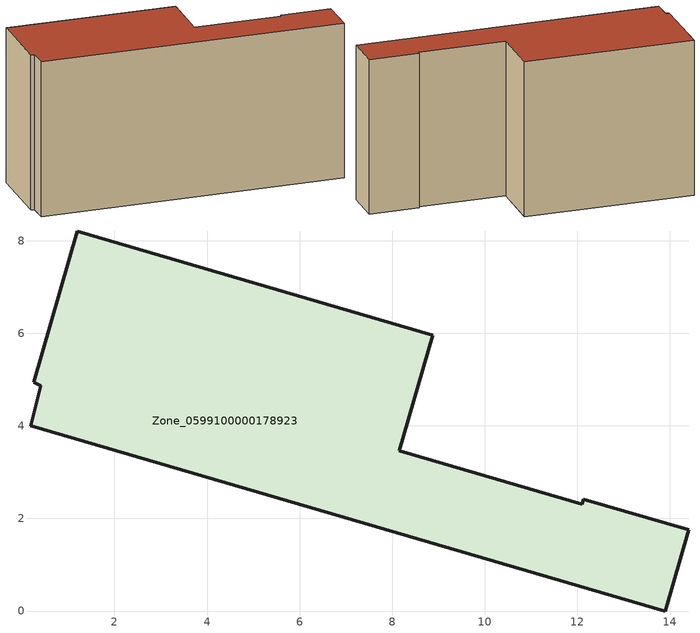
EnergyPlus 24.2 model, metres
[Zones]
Zone_0599100000178923
 floor ground (C_G): 0.19,4 0.41,4.87 0.26,4.94 1.2,8.21 8.88,5.96 8.15,3.46 12.1,2.31 12.13,2.42 14.41,1.75 13.9,0 z0
 wall outside (C_F): 13.9,0 14.41,1.75 12.13,2.42 12.1,2.31 8.15,3.46 8.88,5.96 1.2,8.21 0.26,4.94 0.41,4.87 0.19,4 13.9,0 z0:7.47
 roof outside (C_R): 0.41,4.87 0.19,4 13.9,0 14.41,1.75 12.13,2.42 12.1,2.31 8.15,3.46 8.88,5.96 1.2,8.21 0.26,4.94 z7.47
[BUILDING]
Pand.0599100000178923: North Axis=0; Terrain=City; Loads Convergence Tolerance Value=0.04; Temperature Convergence Tolerance Value=0.4; Solar Distribution=FullExterior; Maximum Number of Warmup Days=25; Minimum Number of Warmup Days=1
[Site:Location]
Rotterdam.The.Hague.AP_ZH_NLD Design_Conditions: Latitude=51.96; Longitude=4.45; Time Zone=1; Elevation=-4.5
[SITE:GROUNDTEMPERATURE:BUILDINGSURFACE]
18, 18, 18, 18, 18, 18, 18, 18, 18, 18, 18, 18
[MATERIAL] Thermal Absorptance=0.9; Solar Absorptance=0.7; Visible Absorptance=0.7
Name | Roughness | Thickness | Conductivity | Density | Specific Heat
G.TI.1946 | MediumSmooth | 0.15 | 1 | 540 | 1210
F.TI.1946 | Rough | 0.3 | 0.857143 | 1920 | 840
R.TI.1946 | MediumRough | 0.2 | 0.1 | 1500 | 1000
[CONSTRUCTION]
C_G: G.TI.1946
C_F: F.TI.1946
C_R: R.TI.1946
[ZONE]
Zone_0599100000178923: Type=1; Multiplier=1; Ceiling Height=Autocalculate; Volume=Autocalculate; Floor Area=autocalculate; Part of Total Floor Area=Yes
[ZONEINFILTRATION:DESIGNFLOWRATE]
Infil_Zone_0599100000178923: Zone or ZoneList or Space or SpaceList=Zone_0599100000178923; Schedule=AlwaysOn; Design Flow Rate Calculation Method=Flow/Area; Flow Rate per Floor Area=0.003; Constant Term Coefficient=1; Temperature Term Coefficient=0; Velocity Term Coefficient=0; Velocity Squared Term Coefficient=0
[HVACTEMPLATE:ZONE:IDEALLOADSAIRSYSTEM]
Zone_0599100000178923: Maximum Heating Supply Air Temperature=50; Minimum Cooling Supply Air Temperature=13; Maximum Heating Supply Air Humidity Ratio=0.0156; Minimum Cooling Supply Air Humidity Ratio=0.0077; Heating Limit=NoLimit; Cooling Limit=NoLimit; Dehumidification Control Type=ConstantSensibleHeatRatio; Cooling Sensible Heat Ratio=0.7; Dehumidification Setpoint=60; Humidification Control Type=None; Humidification Setpoint=30; Outdoor Air Method=None; Outdoor Air Flow Rate per Person=0.00944; Outdoor Air Flow Rate per Zone Floor Area=0; Outdoor Air Flow Rate per Zone=0; Demand Controlled Ventilation Type=None; Outdoor Air Economizer Type=NoEconomizer; Heat Recovery Type=None; Sensible Heat Recovery Effectiveness=0.7; Latent Heat Recovery Effectiveness=0.65
[ZONECONTROL:THERMOSTAT]
ThermostatControl_Zone_0599100000178923: Zone or ZoneList=Zone_0599100000178923; Control Type Schedule=DualSetpointControlType; Control 1=Thermostat_Zone_0599100000178923; Temperature Difference Between Cutout And Setpoint=0
[THERMOSTATSETPOINT:DUALSETPOINT]
Thermostat_Zone_0599100000178923: Heating Setpoint Temperature Schedule=HeatingSetpoint_Zone_0599100000178923; Cooling Setpoint Temperature Schedule=CoolingSetpoint_Zone_0599100000178923
[SCHEDULE:COMPACT]
HeatingSetpoint_Zone_0599100000178923: Through: 12/31, For: AllDays, Until: 24:00, 21
CoolingSetpoint_Zone_0599100000178923: Through: 12/31, For: AllDays, Until: 24:00, 24
DualSetpointControlType: Through: 12/31, For: AllDays, Until: 24:00, 4
AlwaysOn: Through: 12/31, For: AllDays, Until: 24:00, 1
